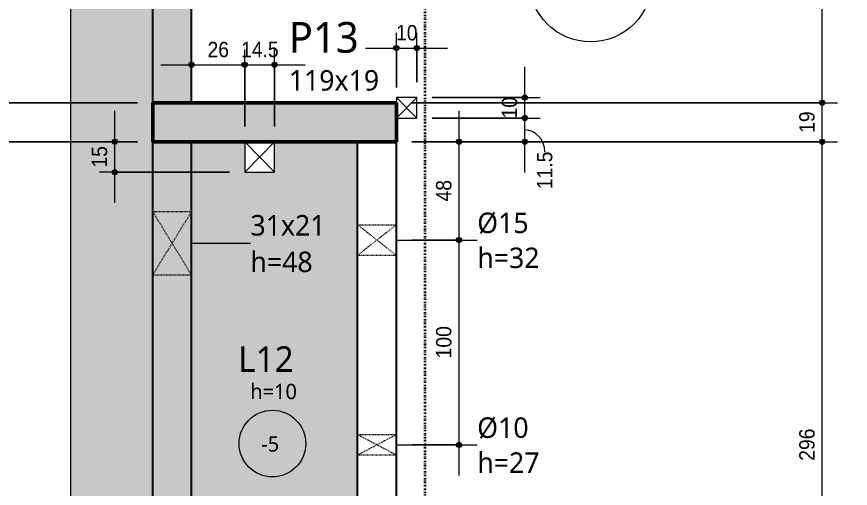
# Model space of a CAD drawing. Header units: centimetres. Extents: x -1897 to 22038, y -1268 to 84208.
# Drawn here: x -1206 to -798.8, y -559 to -328.7 of the extents above; entities that cross this region are included whole.
import ezdxf

# ---------------------------------------------------------------- set-up
doc = ezdxf.new("R2010")
doc.units = ezdxf.units.CM
for name, pattern in [('Dash dot', [1.5875, 0.635, -0.47625, 0, -0.47625]), ('Hidden', [0.714375, 0.47625, -0.238125]), ('Traço', [0.635, 0.3175, -0.3175])]:
    doc.linetypes.add(name, pattern=pattern)
for name, color, linetype, lineweight in [('A-ANNO-DIMS', 7, 'Continuous', 9), ('A-ANNO-DIMS-50', 7, 'Continuous', 9), ('A-DETL', 7, 'Hidden', 18), ('A-FLOR', 7, 'Continuous', 18), ('A-FLOR-IDEN', 7, 'Continuous', 9), ('A-GENM', 7, 'Continuous', 18), ('A-GENM-HDLN', 7, 'Traço', 18), ('A-GENM-IDEN', 7, 'Continuous', 9), ('G-ANNO-SYMB', 7, 'Continuous', 9), ('S-BEAM', 7, 'Continuous', 18), ('S-COLS', 7, 'Continuous', 18), ('S-COLS-IDEN', 7, 'Continuous', 9), ('S-GRID', 7, 'Continuous', 9)]:
    doc.layers.add(name, color=color, linetype=linetype, lineweight=lineweight)
doc.styles.add('Arial_1', font='arial.ttf', dxfattribs={"width": 0.9, "height": 7.5})
doc.styles.add('Gadugi', font='gadugi.ttf', dxfattribs={"height": 15})
doc.styles.add('Gadugi_1', font='gadugi.ttf', dxfattribs={"height": 10})
doc.styles.add('Gadugi_3', font='gadugi.ttf', dxfattribs={"height": 7.5})
doc.styles.add('Gadugi_4', font='gadugi.ttf', dxfattribs={"height": 12.5})
doc.dimstyles.new('PED_R80_1_5mm_ACIMA_As_ESQ__R00', dxfattribs={"dimscale": 30.48, "dimtxt": 7.651945, "dimasz": 0.328084, "dimexe": 0.246063, "dimexo": 0.246063, "dimgap": 0.049213, "dimtad": 1, "dimdec": 1, "dimrnd": 0.5, "dimdsep": 46, "dimtxsty": 'Arial_1', "dimblk1": 'DOTSMALL', "dimblk2": 'DOTSMALL', "dimsah": 1, "dimcen": 0.09, "dimdle": 0.492126, "dimazin": 0, "dimtfac": 1, "dimtdec": 4, "dimtix": 1, "dimtmove": 0, "dimatfit": 3, "dimfxl": 1, "dimtvp": 1, "dimtolj": 1, "dimtzin": 0, "dimarcsym": 2})
doc.dimstyles.new('PED_R80_1_5mm_ACIMA_As_ESQ__R00_2', dxfattribs={"dimscale": 30.48, "dimtxt": 7.651945, "dimasz": 0.328084, "dimexe": 0.246063, "dimexo": 0.246063, "dimgap": 0.049213, "dimtad": 1, "dimdec": 1, "dimrnd": 0.5, "dimdsep": 46, "dimtxsty": 'Arial_1', "dimblk1": 'DOTSMALL', "dimblk2": 'DOTSMALL', "dimsah": 1, "dimcen": 0.09, "dimdle": 0.492126, "dimazin": 0, "dimtfac": 1, "dimtdec": 4, "dimtix": 1, "dimtmove": 1, "dimatfit": 3, "dimfxl": 1, "dimtvp": 1, "dimtolj": 1, "dimtzin": 0, "dimarcsym": 2})
doc.dimstyles.new('PED_R80_1_5mm_ACIMA_As_ESQ__R00_3', dxfattribs={"dimscale": 30.48, "dimtxt": 7.651945, "dimasz": 0.328084, "dimexe": 0.246063, "dimexo": 0.246063, "dimgap": 0.049213, "dimtad": 1, "dimdec": 1, "dimrnd": 0.5, "dimdsep": 46, "dimtxsty": 'Arial_1', "dimblk1": 'DOTSMALL', "dimblk2": 'DOTSMALL', "dimsah": 1, "dimcen": 0.09, "dimdle": 0.492126, "dimazin": 0, "dimtfac": 1, "dimtdec": 4, "dimtix": 1, "dimtmove": 0, "dimatfit": 3, "dimfxl": 1, "dimtvp": 1, "dimtolj": 1, "dimtzin": 0, "dimarcsym": 2})

# ---------------------------------------------------------------- blocks, each defined once
blk = doc.blocks.new('PED_FURO_RETANGULAR_R04_2020 _INSTÂNCIA_ - FURO RET-3739772-PL K 100 - FORMA DO 6º PAVIMENTO')
at = {"layer": 'A-GENM-HDLN'}
for p, q in [((-15.5, -9.5), (-15.5, 9.5)), ((-15.49, 9.5), (15.49, -9.5)), ((-15.49, -9.5), (15.49, 9.5)), ((15.5, 9.5), (15.5, -9.5))]:
    blk.add_line(p, q, dxfattribs=at)
blk = doc.blocks.new('PED_FURO_CIRCULAR_R04_2020 _INSTÂNCIA_ - FURO CIRC-3743613-PL K 100 - FORMA DO 6º PAVIMENTO')
at = {"layer": 'A-GENM-HDLN'}
for p, q in [((5, -9.5), (-5, 9.5)), ((-5, -9.5), (5, 9.5)), ((-5, -9.5), (-5, 9.5)), ((5, 9.5), (5, -9.5))]:
    blk.add_line(p, q, dxfattribs=at)
blk = doc.blocks.new('PED_FURO_CIRCULAR_R04_2020 _INSTÂNCIA_ - FURO CIRC-3743808-PL K 100 - FORMA DO 6º PAVIMENTO')
at = {"layer": 'A-GENM-HDLN'}
for p, q in [((7.5, -9.5), (-7.5, 9.5)), ((-7.5, -9.5), (7.5, 9.5)), ((-7.5, -9.5), (-7.5, 9.5)), ((7.5, 9.5), (7.5, -9.5))]:
    blk.add_line(p, q, dxfattribs=at)
blk = doc.blocks.new('PED_TAG_LAJE_R01 - TÍTULO_ESPESSURA_REBAIXO-2413107-PL K 100 - FORMA DO 6º PAVIMENTO')
at = {"layer": 'A-FLOR-IDEN'}
blk.add_circle((-0.0458, -0.6673), 0.325, dxfattribs=at)
blk = doc.blocks.new('Corte - M_Cabeça do corte - Preenchida-2060824-PL K 100 - FORMA DO 6º PAVIMENTO')
at = {"layer": 'G-ANNO-SYMB'}
h = blk.add_hatch(color=256, dxfattribs=at)
edge = h.paths.add_edge_path(flags=0)
edge.add_line((-0.6, 0.8485), (-0.6, 0.6))
edge.add_arc((-0.6, 0), 0.6, 90, 135)
edge.add_line((-1.0243, 0.4243), (-0.6, 0.8485))
h = blk.add_hatch(color=256, dxfattribs=at)
edge = h.paths.add_edge_path(flags=0)
edge.add_line((-0.6, 0.8485), (-0.1757, 0.4243))
edge.add_arc((-0.6, 0), 0.6, 45, 90)
edge.add_line((-0.6, 0.6), (-0.6, 0.8485))
h = blk.add_hatch(color=256, dxfattribs=at)
edge = h.paths.add_edge_path(flags=0)
edge.add_line((-1.4485, 0), (-1.0243, 0.4243))
edge.add_arc((-0.6, 0), 0.6, 135, 180)
edge.add_line((-1.2, 0), (-1.4485, 0))
h = blk.add_hatch(color=256, dxfattribs=at)
edge = h.paths.add_edge_path(flags=0)
edge.add_line((0.2485, 0), (0, 0))
edge.add_arc((-0.6, 0), 0.6, 360, 405)
edge.add_line((-0.1757, 0.4243), (0.2485, 0))
for p, q in [((-0.6, 0.8485), (-1.4485, 0)), ((-0.6, 0.8485), (-1.0243, 0.4243)), ((-0.6, 0.8485), (0.2485, 0)), ((-0.6, 0.6), (-0.6, 0.8485)), ((-0.6, 0.8485), (-0.6, 0.6)), ((-0.1757, 0.4243), (-0.6, 0.8485)), ((-1.0243, 0.4243), (-1.4485, 0)), ((0.2485, 0), (-0.1757, 0.4243)), ((-1.4485, 0), (-1.2, 0)), ((0, 0), (0.2485, 0)), ((-1.2, 0), (-1.4485, 0)), ((0, 0), (0.2485, 0))]:
    blk.add_line(p, q, dxfattribs=at)
for start, end in [(360, 180), (90, 135), (45, 90), (135, 180), (360, 45), (180, 360)]:
    blk.add_arc((-0.6, 0), 0.6, start, end, dxfattribs=at)
blk = doc.blocks.new('DIMBLOCK114-PL K 100 - FORMA DO 6º PAVIMENTO')
at = {"layer": 'A-ANNO-DIMS-50', "true_color": 0x000032}
h = blk.add_hatch(color=178, dxfattribs=at)
edge = h.paths.add_edge_path(flags=0)
edge.add_arc((-1717.5, -214.75), 1.25, 0, 360)
h = blk.add_hatch(color=178, dxfattribs=at)
edge = h.paths.add_edge_path(flags=0)
edge.add_arc((-1717.5, -370.75), 1.25, 0, 360)
at = {"layer": 'A-ANNO-DIMS-50', "color": 178, "true_color": 0x000032}
for p, q in [((-1684.5, -214.75), (-1725, -214.75)), ((-1717.5, -214.75), (-1717.5, -370.75)), ((-1717.5, -214.75), (-1684.5, -214.75)), ((-1147, -370.75), (-1725, -370.75)), ((-1717.5, -370.75), (-1147, -370.75))]:
    blk.add_line(p, q, dxfattribs=at)
for centre in [(-1717.5, -214.75), (-1717.5, -370.75)]:
    blk.add_circle(centre, 1.25, dxfattribs=at)
at = {"layer": 'A-ANNO-DIMS-50', "color": 0, "insert": (-1728.74, -300.52), "char_height": 7.5, "width": 18.6472, "attachment_point": 1, "rotation": 90, "line_spacing_factor": 0.941778, "style": 'Arial_1'}
blk.add_mtext('156', dxfattribs=at)
blk = doc.blocks.new('_DotSmall')
at = {"color": 0, "linetype": 'ByBlock', "const_width": 0.5}
blk.add_lwpolyline([(-0.0625, 0, 1), (0.0625, 0, 1)], format="xyb", close=True, dxfattribs=at)
blk = doc.blocks.new('DIMBLOCK115-PL K 100 - FORMA DO 6º PAVIMENTO')
at = {"layer": 'A-ANNO-DIMS-50', "true_color": 0x000032}
h = blk.add_hatch(color=178, dxfattribs=at)
edge = h.paths.add_edge_path(flags=0)
edge.add_arc((-1717.5, -370.75), 1.25, 0, 360)
h = blk.add_hatch(color=178, dxfattribs=at)
edge = h.paths.add_edge_path(flags=0)
edge.add_arc((-1717.5, -389.75), 1.25, 0, 360)
at = {"layer": 'A-ANNO-DIMS-50', "color": 178, "true_color": 0x000032}
for p, q in [((-1147, -370.75), (-1725, -370.75)), ((-1717.5, -370.75), (-1717.5, -389.75)), ((-1717.5, -370.75), (-1147, -370.75)), ((-1147, -389.75), (-1725, -389.75)), ((-1717.5, -389.75), (-1147, -389.75))]:
    blk.add_line(p, q, dxfattribs=at)
for centre in [(-1717.5, -370.75), (-1717.5, -389.75)]:
    blk.add_circle(centre, 1.25, dxfattribs=at)
at = {"layer": 'A-ANNO-DIMS-50', "color": 0, "insert": (-1728.74, -385.43), "char_height": 7.5, "width": 12.4315, "attachment_point": 1, "rotation": 90, "line_spacing_factor": 0.941778, "style": 'Arial_1'}
blk.add_mtext('19', dxfattribs=at)
blk = doc.blocks.new('DIMBLOCK116-PL K 100 - FORMA DO 6º PAVIMENTO')
at = {"layer": 'A-ANNO-DIMS-50', "true_color": 0x000032}
h = blk.add_hatch(color=178, dxfattribs=at)
edge = h.paths.add_edge_path(flags=0)
edge.add_arc((-1717.5, -389.75), 1.25, 0, 360)
h = blk.add_hatch(color=178, dxfattribs=at)
edge = h.paths.add_edge_path(flags=0)
edge.add_arc((-1717.5, -685.75), 1.25, 0, 360)
at = {"layer": 'A-ANNO-DIMS-50', "color": 178, "true_color": 0x000032}
for p, q in [((-1147, -389.75), (-1725, -389.75)), ((-1717.5, -389.75), (-1717.5, -685.75)), ((-1717.5, -389.75), (-1147, -389.75)), ((-1128, -685.75), (-1725, -685.75)), ((-1717.5, -685.75), (-1128, -685.75))]:
    blk.add_line(p, q, dxfattribs=at)
for centre in [(-1717.5, -389.75), (-1717.5, -685.75)]:
    blk.add_circle(centre, 1.25, dxfattribs=at)
at = {"layer": 'A-ANNO-DIMS-50', "color": 0, "insert": (-1728.74, -545.52), "char_height": 7.5, "width": 18.6472, "attachment_point": 1, "rotation": 90, "line_spacing_factor": 0.941778, "style": 'Arial_1'}
blk.add_mtext('296', dxfattribs=at)
blk = doc.blocks.new('DIMBLOCK127-PL K 100 - FORMA DO 6º PAVIMENTO')
at = {"layer": 'A-ANNO-DIMS-50', "true_color": 0x000032}
h = blk.add_hatch(color=178, dxfattribs=at)
edge = h.paths.add_edge_path(flags=0)
edge.add_arc((-812.48, -389.75), 1.25, 0, 360)
h = blk.add_hatch(color=178, dxfattribs=at)
edge = h.paths.add_edge_path(flags=0)
edge.add_arc((-812.48, -685.75), 1.25, 0, 360)
at = {"layer": 'A-ANNO-DIMS-50', "color": 178, "true_color": 0x000032}
for p, q in [((-1013, -389.75), (-804.98, -389.75)), ((-812.48, -389.75), (-1013, -389.75)), ((-812.48, -685.75), (-812.48, -389.75)), ((-806.75, -685.75), (-819.98, -685.75)), ((-812.48, -685.75), (-806.75, -685.75))]:
    blk.add_line(p, q, dxfattribs=at)
for centre in [(-812.48, -389.75), (-812.48, -685.75)]:
    blk.add_circle(centre, 1.25, dxfattribs=at)
at = {"layer": 'A-ANNO-DIMS-50', "color": 0, "insert": (-823.72, -545.52), "char_height": 7.5, "width": 18.6472, "attachment_point": 1, "rotation": 90, "line_spacing_factor": 0.941778, "style": 'Arial_1'}
blk.add_mtext('296', dxfattribs=at)
blk = doc.blocks.new('DIMBLOCK128-PL K 100 - FORMA DO 6º PAVIMENTO')
at = {"layer": 'A-ANNO-DIMS-50', "true_color": 0x000032}
h = blk.add_hatch(color=178, dxfattribs=at)
edge = h.paths.add_edge_path(flags=0)
edge.add_arc((-812.48, -370.75), 1.25, 0, 360)
h = blk.add_hatch(color=178, dxfattribs=at)
edge = h.paths.add_edge_path(flags=0)
edge.add_arc((-812.48, -389.75), 1.25, 0, 360)
at = {"layer": 'A-ANNO-DIMS-50', "color": 178, "true_color": 0x000032}
for p, q in [((-1013, -370.75), (-804.98, -370.75)), ((-812.48, -370.75), (-1013, -370.75)), ((-812.48, -389.75), (-812.48, -370.75)), ((-1013, -389.75), (-804.98, -389.75)), ((-812.48, -389.75), (-1013, -389.75))]:
    blk.add_line(p, q, dxfattribs=at)
for centre in [(-812.48, -370.75), (-812.48, -389.75)]:
    blk.add_circle(centre, 1.25, dxfattribs=at)
at = {"layer": 'A-ANNO-DIMS-50', "color": 0, "insert": (-823.72, -385.43), "char_height": 7.5, "width": 12.4315, "attachment_point": 1, "rotation": 90, "line_spacing_factor": 0.941778, "style": 'Arial_1'}
blk.add_mtext('19', dxfattribs=at)
blk = doc.blocks.new('DIMBLOCK129-PL K 100 - FORMA DO 6º PAVIMENTO')
at = {"layer": 'A-ANNO-DIMS-50', "true_color": 0x000032}
h = blk.add_hatch(color=178, dxfattribs=at)
edge = h.paths.add_edge_path(flags=0)
edge.add_arc((-812.48, -234.25), 1.25, 0, 360)
h = blk.add_hatch(color=178, dxfattribs=at)
edge = h.paths.add_edge_path(flags=0)
edge.add_arc((-812.48, -370.75), 1.25, 0, 360)
at = {"layer": 'A-ANNO-DIMS-50', "color": 178, "true_color": 0x000032}
for p, q in [((-721.5, -234.25), (-819.98, -234.25)), ((-812.48, -370.75), (-812.48, -234.25)), ((-812.48, -234.25), (-721.5, -234.25)), ((-1013, -370.75), (-804.98, -370.75)), ((-812.48, -370.75), (-1013, -370.75))]:
    blk.add_line(p, q, dxfattribs=at)
for centre in [(-812.48, -234.25), (-812.48, -370.75)]:
    blk.add_circle(centre, 1.25, dxfattribs=at)
at = {"layer": 'A-ANNO-DIMS-50', "color": 0, "insert": (-823.72, -314.15), "char_height": 7.5, "width": 27.9708, "attachment_point": 1, "rotation": 90, "line_spacing_factor": 0.941778, "style": 'Arial_1'}
blk.add_mtext('136.5', dxfattribs=at)
blk = doc.blocks.new('DIMBLOCK218-PL K 100 - FORMA DO 6º PAVIMENTO')
at = {"layer": 'A-ANNO-DIMS-50', "true_color": 0x000032}
h = blk.add_hatch(color=178, dxfattribs=at)
edge = h.paths.add_edge_path(flags=0)
edge.add_arc((-989.89, -437.75), 1.25, 0, 360)
h = blk.add_hatch(color=178, dxfattribs=at)
edge = h.paths.add_edge_path(flags=0)
edge.add_arc((-989.89, -537.75), 1.25, 0, 360)
at = {"layer": 'A-ANNO-DIMS-50', "color": 178, "true_color": 0x000032}
for p, q in [((-1013, -437.75), (-982.39, -437.75)), ((-989.89, -437.75), (-1013, -437.75)), ((-989.89, -552.75), (-989.89, -437.75)), ((-1013, -537.75), (-982.39, -537.75)), ((-989.89, -537.75), (-1013, -537.75))]:
    blk.add_line(p, q, dxfattribs=at)
for centre in [(-989.89, -437.75), (-989.89, -537.75)]:
    blk.add_circle(centre, 1.25, dxfattribs=at)
at = {"layer": 'A-ANNO-DIMS-50', "color": 0, "insert": (-1001.12, -495.52), "char_height": 7.5, "width": 18.6472, "attachment_point": 1, "rotation": 90, "line_spacing_factor": 0.941778, "style": 'Arial_1'}
blk.add_mtext('100', dxfattribs=at)
blk = doc.blocks.new('DIMBLOCK219-PL K 100 - FORMA DO 6º PAVIMENTO')
at = {"layer": 'A-ANNO-DIMS-50', "true_color": 0x000032}
h = blk.add_hatch(color=178, dxfattribs=at)
edge = h.paths.add_edge_path(flags=0)
edge.add_arc((-989.89, -389.75), 1.25, 0, 360)
h = blk.add_hatch(color=178, dxfattribs=at)
edge = h.paths.add_edge_path(flags=0)
edge.add_arc((-989.89, -437.75), 1.25, 0, 360)
at = {"layer": 'A-ANNO-DIMS-50', "color": 178, "true_color": 0x000032}
for p, q in [((-989.89, -437.75), (-989.89, -374.75)), ((-1013, -389.75), (-982.39, -389.75)), ((-989.89, -389.75), (-1013, -389.75)), ((-1013, -437.75), (-982.39, -437.75)), ((-989.89, -437.75), (-1013, -437.75))]:
    blk.add_line(p, q, dxfattribs=at)
for centre in [(-989.89, -389.75), (-989.89, -437.75)]:
    blk.add_circle(centre, 1.25, dxfattribs=at)
at = {"layer": 'A-ANNO-DIMS-50', "color": 0, "insert": (-1001.12, -418.93), "char_height": 7.5, "width": 12.4315, "attachment_point": 1, "rotation": 90, "line_spacing_factor": 0.941778, "style": 'Arial_1'}
blk.add_mtext('48', dxfattribs=at)
blk = doc.blocks.new('DIMBLOCK220-PL K 100 - FORMA DO 6º PAVIMENTO')
at = {"layer": 'A-ANNO-DIMS-50', "true_color": 0x000032}
h = blk.add_hatch(color=178, dxfattribs=at)
edge = h.paths.add_edge_path(flags=0)
edge.add_arc((-1158.03, -389.75), 1.25, 0, 360)
h = blk.add_hatch(color=178, dxfattribs=at)
edge = h.paths.add_edge_path(flags=0)
edge.add_arc((-1158.03, -404.65), 1.25, 0, 360)
at = {"layer": 'A-ANNO-DIMS-50', "color": 178, "true_color": 0x000032}
for p, q in [((-1158.03, -419.65), (-1158.03, -374.75)), ((-1147, -389.75), (-1165.53, -389.75)), ((-1158.03, -389.75), (-1147, -389.75)), ((-1102.08, -404.65), (-1165.53, -404.65)), ((-1158.03, -404.65), (-1102.08, -404.65))]:
    blk.add_line(p, q, dxfattribs=at)
for centre in [(-1158.03, -389.75), (-1158.03, -404.65)]:
    blk.add_circle(centre, 1.25, dxfattribs=at)
at = {"layer": 'A-ANNO-DIMS-50', "color": 0, "insert": (-1169.27, -402.38), "char_height": 7.5, "width": 12.4315, "attachment_point": 1, "rotation": 90, "line_spacing_factor": 0.941778, "style": 'Arial_1'}
blk.add_mtext('15', dxfattribs=at)
blk = doc.blocks.new('DIMBLOCK221-PL K 100 - FORMA DO 6º PAVIMENTO')
at = {"layer": 'A-ANNO-DIMS-50', "true_color": 0x000032}
h = blk.add_hatch(color=178, dxfattribs=at)
edge = h.paths.add_edge_path(flags=0)
edge.add_arc((-1120.5, -352.2), 1.25, 0, 360)
h = blk.add_hatch(color=178, dxfattribs=at)
edge = h.paths.add_edge_path(flags=0)
edge.add_arc((-1094.58, -352.2), 1.25, 0, 360)
at = {"layer": 'A-ANNO-DIMS-50', "color": 178, "true_color": 0x000032}
for p, q in [((-1120.5, -357.94), (-1120.5, -344.7)), ((-1094.58, -382.25), (-1094.58, -344.7)), ((-1135.5, -352.2), (-1094.58, -352.2)), ((-1120.5, -352.2), (-1120.5, -357.94)), ((-1094.58, -352.2), (-1094.58, -382.25))]:
    blk.add_line(p, q, dxfattribs=at)
for centre in [(-1120.5, -352.2), (-1094.58, -352.2)]:
    blk.add_circle(centre, 1.25, dxfattribs=at)
at = {"layer": 'A-ANNO-DIMS-50', "color": 0, "insert": (-1112.72, -340.97), "char_height": 7.5, "width": 12.4315, "attachment_point": 1, "line_spacing_factor": 0.941778, "style": 'Arial_1'}
blk.add_mtext('26', dxfattribs=at)
blk = doc.blocks.new('DIMBLOCK222-PL K 100 - FORMA DO 6º PAVIMENTO')
at = {"layer": 'A-ANNO-DIMS-50', "true_color": 0x000032}
h = blk.add_hatch(color=178, dxfattribs=at)
edge = h.paths.add_edge_path(flags=0)
edge.add_arc((-1094.58, -352.2), 1.25, 0, 360)
h = blk.add_hatch(color=178, dxfattribs=at)
edge = h.paths.add_edge_path(flags=0)
edge.add_arc((-1080, -352.2), 1.25, 0, 360)
at = {"layer": 'A-ANNO-DIMS-50', "color": 178, "true_color": 0x000032}
for p, q in [((-1094.58, -382.25), (-1094.58, -344.7)), ((-1080, -382.25), (-1080, -344.7)), ((-1094.58, -352.2), (-1065, -352.2)), ((-1094.58, -352.2), (-1094.58, -382.25)), ((-1080, -352.2), (-1080, -382.25))]:
    blk.add_line(p, q, dxfattribs=at)
for centre in [(-1094.58, -352.2), (-1080, -352.2)]:
    blk.add_circle(centre, 1.25, dxfattribs=at)
at = {"layer": 'A-ANNO-DIMS-50', "color": 0, "insert": (-1096.35, -340.97), "char_height": 7.5, "width": 21.7551, "attachment_point": 1, "line_spacing_factor": 0.941778, "style": 'Arial_1'}
blk.add_mtext('14.5', dxfattribs=at)
blk = doc.blocks.new('DIMBLOCK327-PL K 100 - FORMA DO 6º PAVIMENTO')
at = {"layer": 'A-ANNO-DIMS-50', "true_color": 0x000032}
h = blk.add_hatch(color=178, dxfattribs=at)
edge = h.paths.add_edge_path(flags=0)
edge.add_arc((-957.8, -378.18), 1.25, 0, 360)
h = blk.add_hatch(color=178, dxfattribs=at)
edge = h.paths.add_edge_path(flags=0)
edge.add_arc((-957.8, -389.75), 1.25, 0, 360)
at = {"layer": 'A-ANNO-DIMS-50', "color": 178, "true_color": 0x000032}
for p, q in [((-1002.94, -378.18), (-950.3, -378.18)), ((-957.8, -378.18), (-1002.94, -378.18)), ((-957.8, -404.75), (-957.8, -378.18)), ((-1013, -389.75), (-950.3, -389.75)), ((-957.8, -389.75), (-1013, -389.75))]:
    blk.add_line(p, q, dxfattribs=at)
for centre in [(-957.8, -378.18), (-957.8, -389.75)]:
    blk.add_circle(centre, 1.25, dxfattribs=at)
blk.add_ellipse((-957.8, -394.79), major_axis=(0, 10.82), ratio=0.908288, start_param=4.712389, end_param=6.283185, dxfattribs=at)
at = {"layer": 'A-ANNO-DIMS-50', "color": 0, "insert": (-951.82, -412.92), "char_height": 7.5, "width": 21.7551, "attachment_point": 1, "rotation": 90, "line_spacing_factor": 0.941778, "style": 'Arial_1'}
blk.add_mtext('11.5', dxfattribs=at)
blk = doc.blocks.new('DIMBLOCK328-PL K 100 - FORMA DO 6º PAVIMENTO')
at = {"layer": 'A-ANNO-DIMS-50', "true_color": 0x000032}
h = blk.add_hatch(color=178, dxfattribs=at)
edge = h.paths.add_edge_path(flags=0)
edge.add_arc((-957.8, -368.18), 1.25, 0, 360)
h = blk.add_hatch(color=178, dxfattribs=at)
edge = h.paths.add_edge_path(flags=0)
edge.add_arc((-957.8, -378.18), 1.25, 0, 360)
at = {"layer": 'A-ANNO-DIMS-50', "color": 178, "true_color": 0x000032}
for p, q in [((-957.8, -378.18), (-957.8, -353.18)), ((-1002.94, -368.18), (-950.3, -368.18)), ((-957.8, -368.18), (-1002.94, -368.18)), ((-1002.94, -378.18), (-950.3, -378.18)), ((-957.8, -378.18), (-1002.94, -378.18))]:
    blk.add_line(p, q, dxfattribs=at)
for centre in [(-957.8, -368.18), (-957.8, -378.18)]:
    blk.add_circle(centre, 1.25, dxfattribs=at)
at = {"layer": 'A-ANNO-DIMS-50', "color": 0, "insert": (-969.03, -378.36), "char_height": 7.5, "width": 12.4315, "attachment_point": 1, "rotation": 90, "line_spacing_factor": 0.941778, "style": 'Arial_1'}
blk.add_mtext('10', dxfattribs=at)
blk = doc.blocks.new('DIMBLOCK329-PL K 100 - FORMA DO 6º PAVIMENTO')
at = {"layer": 'A-ANNO-DIMS-50', "true_color": 0x000032}
h = blk.add_hatch(color=178, dxfattribs=at)
edge = h.paths.add_edge_path(flags=0)
edge.add_arc((-1020.5, -344.01), 1.25, 0, 360)
h = blk.add_hatch(color=178, dxfattribs=at)
edge = h.paths.add_edge_path(flags=0)
edge.add_arc((-1010.44, -344.01), 1.25, 0, 360)
at = {"layer": 'A-ANNO-DIMS-50', "color": 178, "true_color": 0x000032}
for p, q in [((-1020.5, -363.25), (-1020.5, -336.51)), ((-1010.44, -360.68), (-1010.44, -336.51)), ((-1035.5, -344.01), (-995.44, -344.01)), ((-1020.5, -344.01), (-1020.5, -363.25)), ((-1010.44, -344.01), (-1010.44, -360.68))]:
    blk.add_line(p, q, dxfattribs=at)
for centre in [(-1020.5, -344.01), (-1010.44, -344.01)]:
    blk.add_circle(centre, 1.25, dxfattribs=at)
at = {"layer": 'A-ANNO-DIMS-50', "color": 0, "insert": (-1020.65, -332.78), "char_height": 7.5, "width": 12.4315, "attachment_point": 1, "line_spacing_factor": 0.941778, "style": 'Arial_1'}
blk.add_mtext('10', dxfattribs=at)

msp = doc.modelspace()

# ---------------------------------------------------------------- hatches: boundary and pattern name
at = {"layer": 'A-FLOR', "true_color": 0xe6b8b7}
msp.add_hatch(color=9, dxfattribs=at).paths.add_polyline_path([(-1139.5, -1119.75), (1179.5, -1119.75), (1179.5, -214.75), (1139.5, -214.75), (1139.5, -1079.75), (-1139.5, -1079.75), (-1139.5, -214.75), (-1179.5, -214.75), (-1179.5, -1119.75)], flags=0)
at = {"layer": 'A-FLOR', "true_color": 0xd9d9d9}
msp.add_hatch(color=254, dxfattribs=at).paths.add_polyline_path([(-1039.5, -685.75), (-1039.5, -389.75), (-1080, -389.75), (-1080, -404.65), (-1094.58, -404.65), (-1094.58, -389.75), (-1120.5, -389.75), (-1120.5, -685.75), (-1064.31, -685.75)], flags=0)
at = {"layer": 'S-BEAM', "true_color": 0xccffcc}
for points in [[(-1139.5, -370.75), (-1120.5, -370.75), (-1120.5, -214.75), (-1139.5, -214.75), (-1139.5, -285.97)], [(-1120.5, -1079.75), (-1120.5, -389.75), (-1139.5, -389.75), (-1139.5, -1079.75)]]:
    msp.add_hatch(color=254, dxfattribs=at).paths.add_polyline_path(points, flags=0)
at = {"layer": 'S-COLS', "true_color": 0x808080}
msp.add_hatch(color=8, dxfattribs=at).paths.add_polyline_path([(-1139.5, -389.75), (-1020.5, -389.75), (-1020.5, -370.75), (-1139.5, -370.75)], flags=0)

# ---------------------------------------------------------------- linework, layer by layer
at = {"lineweight": 18}
for p, q in [((-1010.44, -378.18), (-1020.5, -368.18)), ((-1010.44, -368.18), (-1020.5, -378.18)), ((-1080, -389.75), (-1094.58, -404.65)), ((-1094.58, -389.75), (-1080, -404.65))]:
    msp.add_line(p, q, dxfattribs=at)
at = {"layer": 'A-DETL'}
msp.add_line((-1139.5, -1079.75), (-1139.5, -214.75), dxfattribs=at)
at = {"layer": 'A-FLOR'}
for p, q in [((-1179.5, -1119.75), (-1179.5, -214.75)), ((-1010.44, -368.18), (-1020.5, -368.18)), ((-1020.5, -368.18), (-1020.5, -370.75)), ((-1010.44, -378.18), (-1010.44, -368.18)), ((-1020.5, -378.18), (-1010.44, -378.18)), ((-1094.58, -389.75), (-1094.58, -404.65)), ((-1080, -404.65), (-1080, -389.75)), ((-1094.58, -404.65), (-1080, -404.65))]:
    msp.add_line(p, q, dxfattribs=at)
at = {"layer": 'A-GENM-IDEN'}
for p, q in [((-1120.5, -439.34), (-1091.78, -439.34)), ((-1020.5, -437.75), (-980.98, -437.75)), ((-1020.5, -537.75), (-980.98, -537.75))]:
    msp.add_line(p, q, dxfattribs=at)
at = {"layer": 'S-BEAM', "lineweight": 25}
for p, q in [((-1139.5, -370.75), (-1139.5, -214.75)), ((-1120.5, -370.75), (-1120.5, -214.75)), ((-1139.5, -1079.75), (-1139.5, -389.75)), ((-1120.5, -1060.75), (-1120.5, -389.75)), ((-1039.5, -685.75), (-1039.5, -389.75)), ((-1020.5, -685.75), (-1020.5, -389.75))]:
    msp.add_line(p, q, dxfattribs=at)
at = {"layer": 'S-COLS', "lineweight": 50}
for p, q in [((-1139.5, -389.75), (-1139.5, -370.75)), ((-1139.5, -370.75), (-1020.5, -370.75)), ((-1020.5, -370.75), (-1020.5, -389.75)), ((-1020.5, -389.75), (-1139.5, -389.75))]:
    msp.add_line(p, q, dxfattribs=at)
at = {"layer": 'S-GRID', "color": 6, "linetype": 'Dash dot', "lineweight": 35, "true_color": 0xff00ff}
msp.add_line((-1006.5, -1202.65), (-1006.5, 698.85), dxfattribs=at)

# ---------------------------------------------------------------- block references
at = {"layer": 'A-FLOR-IDEN', "xscale": 49.99999999999998, "yscale": 49.99999999999998, "zscale": 49.99999999999998}
msp.add_blockref('PED_TAG_LAJE_R01 - TÍTULO_ESPESSURA_REBAIXO-2413107-PL K 100 - FORMA DO 6º PAVIMENTO', (-1078.74, -503.74), dxfattribs=at)
at = {"layer": 'A-GENM', "linetype": 'Traço', "rotation": 89.9999999999999}
for name, p in [('PED_FURO_RETANGULAR_R04_2020 _INSTÂNCIA_ - FURO RET-3739772-PL K 100 - FORMA DO 6º PAVIMENTO', (-1130, -439.34)), ('PED_FURO_CIRCULAR_R04_2020 _INSTÂNCIA_ - FURO CIRC-3743808-PL K 100 - FORMA DO 6º PAVIMENTO', (-1030, -437.75)), ('PED_FURO_CIRCULAR_R04_2020 _INSTÂNCIA_ - FURO CIRC-3743613-PL K 100 - FORMA DO 6º PAVIMENTO', (-1030, -537.75))]:
    msp.add_blockref(name, p, dxfattribs=at)
at = {"layer": 'G-ANNO-SYMB', "extrusion": (0, 0, -1), "xscale": 49.99999999999998, "yscale": 49.99999999999998, "zscale": 49.99999999999998}
msp.add_blockref('Corte - M_Cabeça do corte - Preenchida-2060824-PL K 100 - FORMA DO 6º PAVIMENTO', (955.59, -311.01), dxfattribs=at)

# ---------------------------------------------------------------- texts
at = {"layer": 'A-FLOR-IDEN', "attachment_point": 1}
for s, insert, char_height, width, style in [('L12', (-1097.77, -489.65), 12.5, 33.27, 'Gadugi_4'), ('h=10', (-1091.87, -507.93), 7.5, 29.6624, 'Gadugi_3'), ('-5', (-1086.46, -533.5), 7.5, 12.0253, 'Gadugi_3')]:
    msp.add_mtext(s, dxfattribs=dict(at, insert=insert, char_height=char_height, width=width, style=style))
at = {"layer": 'A-GENM-IDEN', "char_height": 10, "attachment_point": 1, "style": 'Gadugi_1'}
for s, insert, width in [('31x21', (-1091.78, -425.55), 44.8945), ('Ø15', (-980.98, -424.35), 31.2658), ('h=48', (-1091.78, -443.4), 39.6835), ('h=32', (-980.98, -441.42), 39.6835), ('Ø10', (-980.98, -524.35), 31.2658), ('h=27', (-980.98, -541.42), 39.6835)]:
    msp.add_mtext(s, dxfattribs=dict(at, insert=insert, width=width))
at = {"layer": 'S-COLS-IDEN', "attachment_point": 1}
for s, insert, char_height, width, style in [('P13', (-1073.05, -331.29), 15, 42.4894, 'Gadugi'), ('119x19', (-1073.05, -354.78), 10, 54.1139, 'Gadugi_1')]:
    msp.add_mtext(s, dxfattribs=dict(at, insert=insert, char_height=char_height, width=width, style=style))

# ---------------------------------------------------------------- dimensions: what is measured, and where the dimension line sits
at = {"layer": 'A-ANNO-DIMS', "color": 178, "true_color": 0x000032}
for base, p1, p2, dimstyle, override, picture, middle in [((-1717.5, -370.75), (-1677, -214.75), (-1139.5, -370.75), 'PED_R80_1_5mm_ACIMA_As_ESQ__R00', {"dimpost": '<>', "dimfxl": 559.68049}, 'DIMBLOCK114-PL K 100 - FORMA DO 6º PAVIMENTO', (-1722.83, -292.75)), ((-812.48, -234.25), (-1020.5, -370.75), (-714, -234.25), 'PED_R80_1_5mm_ACIMA_As_ESQ__R00', {"dimpost": '<>', "dimfxl": 335.521236}, 'DIMBLOCK129-PL K 100 - FORMA DO 6º PAVIMENTO', (-817.81, -302.5)), ((-957.8, -368.18), (-1010.44, -378.18), (-1010.44, -368.18), 'PED_R80_1_5mm_ACIMA_As_ESQ__R00_3', {"dimpost": '<>', "dimfxl": 10}, 'DIMBLOCK328-PL K 100 - FORMA DO 6º PAVIMENTO', (-963.13, -373.18)), ((-1717.5, -389.75), (-1139.5, -370.75), (-1139.5, -389.75), 'PED_R80_1_5mm_ACIMA_As_ESQ__R00', {"dimpost": '<>', "dimfxl": 19}, 'DIMBLOCK115-PL K 100 - FORMA DO 6º PAVIMENTO', (-1722.83, -380.25)), ((-812.48, -370.75), (-1020.5, -389.75), (-1020.5, -370.75), 'PED_R80_1_5mm_ACIMA_As_ESQ__R00', {"dimpost": '<>', "dimfxl": 19}, 'DIMBLOCK128-PL K 100 - FORMA DO 6º PAVIMENTO', (-817.81, -380.25)), ((-1158.03, -389.75), (-1094.58, -404.65), (-1139.5, -389.75), 'PED_R80_1_5mm_ACIMA_As_ESQ__R00', {"dimpost": '<>', "dimfxl": 47.326366}, 'DIMBLOCK220-PL K 100 - FORMA DO 6º PAVIMENTO', (-1163.36, -397.2)), ((-989.89, -389.75), (-1020.5, -437.75), (-1020.5, -389.75), 'PED_R80_1_5mm_ACIMA_As_ESQ__R00', {"dimpost": '<>', "dimfxl": 48}, 'DIMBLOCK219-PL K 100 - FORMA DO 6º PAVIMENTO', (-995.22, -413.75)), ((-1717.5, -685.75), (-1139.5, -389.75), (-1120.5, -685.75), 'PED_R80_1_5mm_ACIMA_As_ESQ__R00', {"dimpost": '<>', "dimfxl": 296.60917}, 'DIMBLOCK116-PL K 100 - FORMA DO 6º PAVIMENTO', (-1722.83, -537.75)), ((-812.48, -389.75), (-814.25, -685.75), (-1020.5, -389.75), 'PED_R80_1_5mm_ACIMA_As_ESQ__R00', {"dimpost": '<>', "dimfxl": 360.770987}, 'DIMBLOCK127-PL K 100 - FORMA DO 6º PAVIMENTO', (-817.81, -537.75)), ((-989.89, -437.75), (-1020.5, -537.75), (-1020.5, -437.75), 'PED_R80_1_5mm_ACIMA_As_ESQ__R00', {"dimpost": '<>', "dimfxl": 100}, 'DIMBLOCK218-PL K 100 - FORMA DO 6º PAVIMENTO', (-995.22, -487.75))]:
    dim = msp.add_linear_dim(base=base, p1=p1, p2=p2, angle=90, dimstyle=dimstyle, override=override, dxfattribs=at)
    dim.commit()
    dim.dimension.update_dxf_attribs({"geometry": picture, "text_midpoint": middle})
for base, p1, p2, dimstyle, override, picture, middle in [((-1010.44, -344.01), (-1020.5, -370.75), (-1010.44, -368.18), 'PED_R80_1_5mm_ACIMA_As_ESQ__R00_3', {"dimpost": '<>', "dimfxl": 10.386916}, 'DIMBLOCK329-PL K 100 - FORMA DO 6º PAVIMENTO', (-1015.47, -338.68)), ((-1094.58, -352.2), (-1120.5, -350.44), (-1094.58, -389.75), 'PED_R80_1_5mm_ACIMA_As_ESQ__R00', {"dimpost": '<>', "dimfxl": 47.08877}, 'DIMBLOCK221-PL K 100 - FORMA DO 6º PAVIMENTO', (-1107.54, -346.88)), ((-1080, -352.2), (-1094.58, -389.75), (-1080, -389.75), 'PED_R80_1_5mm_ACIMA_As_ESQ__R00', {"dimpost": '<>', "dimfxl": 14.580387}, 'DIMBLOCK222-PL K 100 - FORMA DO 6º PAVIMENTO', (-1087.29, -346.88))]:
    dim = msp.add_linear_dim(base=base, p1=p1, p2=p2, dimstyle=dimstyle, override=override, dxfattribs=at)
    dim.commit()
    dim.dimension.update_dxf_attribs({"geometry": picture, "text_midpoint": middle})
dim = msp.add_linear_dim(base=(-957.8, -378.18), p1=(-1020.5, -389.75), p2=(-1010.44, -378.18), angle=90, dimstyle='PED_R80_1_5mm_ACIMA_As_ESQ__R00_2', override={"dimpost": '<>', "dimfxl": 15.332546}, dxfattribs=at)
dim.commit()
dim.dimension.update_dxf_attribs({"geometry": 'DIMBLOCK327-PL K 100 - FORMA DO 6º PAVIMENTO', "text_midpoint": (-946.82, -402.04), "dimtype": 160, "text_rotation": 90})

doc.saveas('drawing.dxf')
